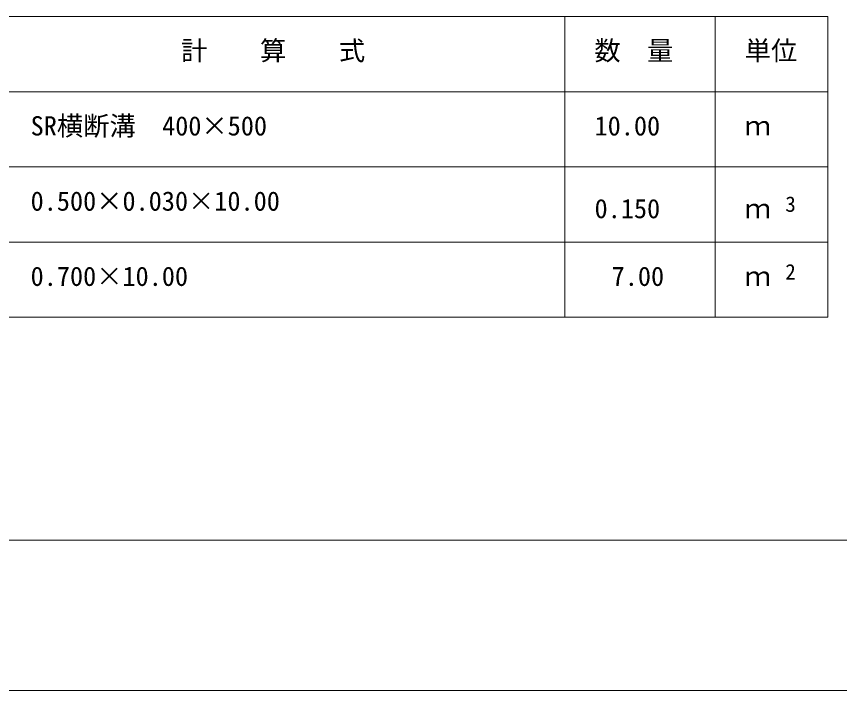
# Model space of a CAD drawing. Units: millimetres, scale not verified. Extents: x 0 to 84100, y 0 to 59400.
# Drawn here: x 9489 to 20439, y 0 to 8963 of the extents above; entities that cross this region are included whole.
import ezdxf
from ezdxf.enums import TextEntityAlignment as Align

# ---------------------------------------------------------------- set-up
doc = ezdxf.new("R2010")
doc.units = ezdxf.units.MM
doc.header["$LTSCALE"] = 100
for name, color, linetype, lineweight in [('D-MTR-FRAM（材料表図枠）', 2, 'Continuous', 18), ('D-TTL(外枠）', 2, 'Continuous', 18), ('DEFPOINTS_2', 8, 'Continuous', 18)]:
    doc.layers.add(name, color=color, linetype=linetype, lineweight=lineweight)
doc.layers.add('D-MTR-TXT(文字列）', color=7, linetype='Continuous')
doc.styles.add('ＭＳ ゴシック', font='')
doc.styles.get('ＭＳ ゴシック').set_extended_font_data('MS Gothic')

msp = doc.modelspace()

# ---------------------------------------------------------------- linework, layer by layer
at = {"layer": 'D-MTR-FRAM（材料表図枠）'}
for p, q in [((6284.6, 8963), (20284.6, 8963)), ((16784.6, 4963), (16784.6, 8963)), ((18784.6, 5763), (18784.6, 8963)), ((18784.6, 4963), (18784.6, 8963)), ((20284.6, 4963), (20284.6, 8963)), ((6284.6, 7963), (20284.6, 7963)), ((6284.6, 6963), (20284.6, 6963)), ((6284.6, 5963), (20284.6, 5963)), ((6284.6, 4963), (20284.6, 4963))]:
    msp.add_line(p, q, dxfattribs=at)
at = {"layer": 'D-TTL(外枠）'}
msp.add_line((81800, 2000), (2300, 2000), dxfattribs=at)
at = {"layer": 'DEFPOINTS_2'}
msp.add_line((0, 0), (84100, 0), dxfattribs=at)

# ---------------------------------------------------------------- texts
at = {"layer": 'D-MTR-TXT(文字列）', "style": 'ＭＳ ゴシック'}
for s, height, p in [('計\u3000\u3000算\u3000\u3000式', 256.6, (11677.7, 8303.3)), ('数\u3000量', 256.6, (17176.9, 8303.3)), ('単位', 256.6, (19176.9, 8303.3)), ('SR横断溝\u3000400×500', 256.6, (9676.9, 7303.3)), ('10.00', 256.6, (17179.6, 7303.3)), ('ｍ', 256.6, (19176.9, 7303.3)), ('0.500×0.030×10.00', 256.6, (9676.9, 6303.3)), ('0.150', 256.6, (17179.6, 6203.3)), ('ｍ', 256.6, (19176.9, 6203.3)), ('3', 205.3, (19717.1, 6303.8)), ('0.700×10.00', 256.6, (9676.9, 5303.3)), ('7.00', 256.6, (17407, 5303.3)), ('2', 205.3, (19717.1, 5403.8)), ('ｍ', 256.6, (19176.9, 5303.3))]:
    msp.add_text(s, height=height, dxfattribs=at).set_placement(p, align=Align.BOTTOM_LEFT)

doc.saveas('drawing.dxf')
